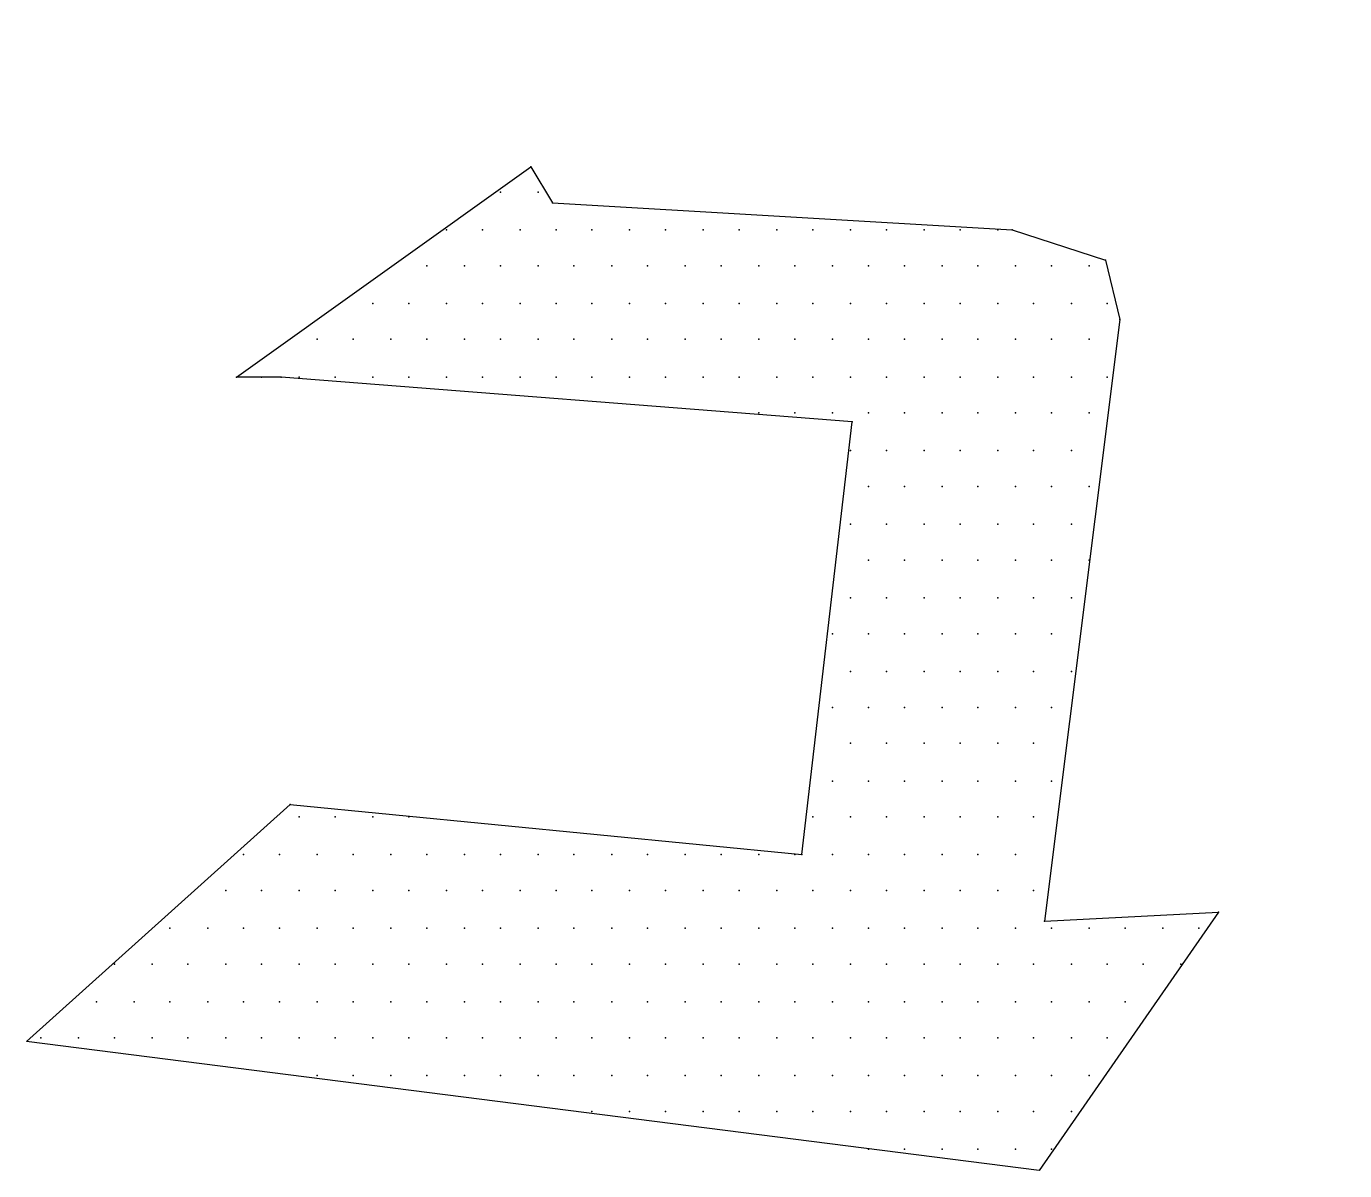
# Model space of a CAD drawing. Extents: x 180421 to 182279, y 668879 to 669787.
# Drawn here: x 180606.743 to 180610.619, y 669627.534 to 669630.898 of the extents above; entities that cross this region are included whole.
import ezdxf

# ---------------------------------------------------------------- set-up
doc = ezdxf.new("R2010")
doc.units = 0
doc.header["$LTSCALE"] = 2.5
doc.header["$MEASUREMENT"] = 0
doc.layers.add('KOTERET', color=1, linetype='CONTINUOUS')

msp = doc.modelspace()

# ---------------------------------------------------------------- linework, layer by layer
at = {"layer": 'KOTERET', "color": 1, "linetype": 'Continuous'}
for points in [[(180622.0816, 669630.2263, 0.06433), (180609.3401, 669633.7416, 0.055067), (180598.0185, 669634.0794, 0.081051), (180584.6436, 669631.3295, 0.05642), (180576.1722, 669626.9486, 0.170965), (180569.6589, 669619.3533, 0.076819), (180568.6666, 669614.8616, 0.118306), (180570.2554, 669608.0158, 0.129737), (180575.3329, 669602.2468, 0.070189), (180585.2717, 669597.0109, 0.047922), (180592.7245, 669595.116, 0.049022), (180603.3916, 669594.3507, 0.072792), (180618.9939, 669597.0531, 0.1248), (180629.2441, 669602.6585, 0.103709), (180634.8759, 669610.6232, 0.036886), (180635.2876, 669612.3703, 0.106536), (180635.0026, 669617.4954, 0.106243), (180629.9355, 669625.2332, 0.106919), (180622.0816, 669630.2263)], [(180592.9145, 669596.2614, 0.049045), (180603.36, 669595.5119, 0.072972), (180618.6666, 669598.1721, 0.125195), (180628.4524, 669603.5083, 0.103069), (180633.7886, 669611.0297, 0.035565), (180634.1422, 669612.5551, 0.105225), (180633.8994, 669617.1365, 0.105504), (180629.1227, 669624.4098, 0.107235), (180621.6594, 669629.1496, 0.064474), (180609.1765, 669632.591, 0.055181), (180598.0871, 669632.9235, 0.081162), (180585.0606, 669630.2474, 0.05669), (180576.7844, 669625.9616, 0.171614), (180570.7409, 669618.9363, 0.076301), (180569.8278, 669614.8194, 0.117637), (180571.2952, 669608.5384, 0.130118), (180575.998, 669603.2022, 0.070334), (180585.6676, 669598.1034, 0.047983), (180592.9145, 669596.2614)]]:
    msp.add_lwpolyline(points, format="xyb", dxfattribs=at)
at = {"layer": 'KOTERET', "color": 2, "linetype": 'Continuous'}
for points in [[(180607.3608, 669629.8674), (180608.2264, 669630.485)], [(180608.2264, 669630.485), (180608.2898, 669630.3794)], [(180608.1367, 669630.4111), (180608.1367, 669630.4111)], [(180608.2476, 669630.4111), (180608.2476, 669630.4111)], [(180608.2898, 669630.3794), (180609.641, 669630.3002)], [(180607.9784, 669630.3002), (180607.9784, 669630.3002)], [(180608.0839, 669630.3002), (180608.0839, 669630.3002)], [(180608.1948, 669630.3002), (180608.1948, 669630.3002)], [(180608.3003, 669630.3002), (180608.3003, 669630.3002)], [(180608.4059, 669630.3002), (180608.4059, 669630.3002)], [(180608.5167, 669630.3002), (180608.5167, 669630.3002)], [(180608.6223, 669630.3002), (180608.6223, 669630.3002)], [(180608.7331, 669630.3002), (180608.7331, 669630.3002)], [(180608.8387, 669630.3002), (180608.8387, 669630.3002)], [(180608.9496, 669630.3002), (180608.9496, 669630.3002)], [(180609.0551, 669630.3002), (180609.0551, 669630.3002)], [(180609.166, 669630.3002), (180609.166, 669630.3002)], [(180609.2715, 669630.3002), (180609.2715, 669630.3002)], [(180609.3824, 669630.3002), (180609.3824, 669630.3002)], [(180609.4879, 669630.3002), (180609.4879, 669630.3002)], [(180609.5988, 669630.3002), (180609.5988, 669630.3002)], [(180609.641, 669630.3002), (180609.9155, 669630.2105)], [(180609.9155, 669630.2105), (180609.9577, 669630.0363)], [(180607.9203, 669630.1947), (180607.9203, 669630.1947)], [(180608.0312, 669630.1947), (180608.0312, 669630.1947)], [(180608.1367, 669630.1947), (180608.1367, 669630.1947)], [(180608.2476, 669630.1947), (180608.2476, 669630.1947)], [(180608.3531, 669630.1947), (180608.3531, 669630.1947)], [(180608.464, 669630.1947), (180608.464, 669630.1947)], [(180608.5695, 669630.1947), (180608.5695, 669630.1947)], [(180608.6804, 669630.1947), (180608.6804, 669630.1947)], [(180608.7859, 669630.1947), (180608.7859, 669630.1947)], [(180608.8968, 669630.1947), (180608.8968, 669630.1947)], [(180609.0023, 669630.1947), (180609.0023, 669630.1947)], [(180609.1132, 669630.1947), (180609.1132, 669630.1947)], [(180609.2187, 669630.1947), (180609.2187, 669630.1947)], [(180609.3243, 669630.1947), (180609.3243, 669630.1947)], [(180609.4351, 669630.1947), (180609.4351, 669630.1947)], [(180609.5407, 669630.1947), (180609.5407, 669630.1947)], [(180609.6515, 669630.1947), (180609.6515, 669630.1947)], [(180609.7571, 669630.1947), (180609.7571, 669630.1947)], [(180609.868, 669630.1947), (180609.868, 669630.1947)], [(180607.762, 669630.0838), (180607.762, 669630.0838)], [(180607.8675, 669630.0838), (180607.8675, 669630.0838)], [(180607.9784, 669630.0838), (180607.9784, 669630.0838)], [(180608.0839, 669630.0838), (180608.0839, 669630.0838)], [(180608.1948, 669630.0838), (180608.1948, 669630.0838)], [(180608.3003, 669630.0838), (180608.3003, 669630.0838)], [(180608.4059, 669630.0838), (180608.4059, 669630.0838)], [(180608.5167, 669630.0838), (180608.5167, 669630.0838)], [(180608.6223, 669630.0838), (180608.6223, 669630.0838)], [(180608.7331, 669630.0838), (180608.7331, 669630.0838)], [(180608.8387, 669630.0838), (180608.8387, 669630.0838)], [(180608.9496, 669630.0838), (180608.9496, 669630.0838)], [(180609.0551, 669630.0838), (180609.0551, 669630.0838)], [(180609.166, 669630.0838), (180609.166, 669630.0838)], [(180609.2715, 669630.0838), (180609.2715, 669630.0838)], [(180609.3824, 669630.0838), (180609.3824, 669630.0838)], [(180609.4879, 669630.0838), (180609.4879, 669630.0838)], [(180609.5988, 669630.0838), (180609.5988, 669630.0838)], [(180609.7043, 669630.0838), (180609.7043, 669630.0838)], [(180609.8152, 669630.0838), (180609.8152, 669630.0838)], [(180609.9207, 669630.0838), (180609.9207, 669630.0838)], [(180609.9577, 669630.0363), (180609.736, 669628.2681)], [(180607.5983, 669629.9783), (180607.5983, 669629.9783)], [(180607.7039, 669629.9783), (180607.7039, 669629.9783)], [(180607.8147, 669629.9783), (180607.8147, 669629.9783)], [(180607.9203, 669629.9783), (180607.9203, 669629.9783)], [(180608.0312, 669629.9783), (180608.0312, 669629.9783)], [(180608.1367, 669629.9783), (180608.1367, 669629.9783)], [(180608.2476, 669629.9783), (180608.2476, 669629.9783)], [(180608.3531, 669629.9783), (180608.3531, 669629.9783)], [(180608.464, 669629.9783), (180608.464, 669629.9783)], [(180608.5695, 669629.9783), (180608.5695, 669629.9783)], [(180608.6804, 669629.9783), (180608.6804, 669629.9783)], [(180608.7859, 669629.9783), (180608.7859, 669629.9783)], [(180608.8968, 669629.9783), (180608.8968, 669629.9783)], [(180609.0023, 669629.9783), (180609.0023, 669629.9783)], [(180609.1132, 669629.9783), (180609.1132, 669629.9783)], [(180609.2187, 669629.9783), (180609.2187, 669629.9783)], [(180609.3243, 669629.9783), (180609.3243, 669629.9783)], [(180609.4351, 669629.9783), (180609.4351, 669629.9783)], [(180609.5407, 669629.9783), (180609.5407, 669629.9783)], [(180609.6515, 669629.9783), (180609.6515, 669629.9783)], [(180609.7571, 669629.9783), (180609.7571, 669629.9783)], [(180609.868, 669629.9783), (180609.868, 669629.9783)], [(180607.4928, 669629.8674), (180607.3608, 669629.8674)], [(180607.4347, 669629.8674), (180607.4347, 669629.8674)], [(180609.1712, 669629.7355), (180607.4928, 669629.8674)], [(180607.5456, 669629.8674), (180607.5456, 669629.8674)], [(180607.6511, 669629.8674), (180607.6511, 669629.8674)], [(180607.762, 669629.8674), (180607.762, 669629.8674)], [(180607.8675, 669629.8674), (180607.8675, 669629.8674)], [(180607.9784, 669629.8674), (180607.9784, 669629.8674)], [(180608.0839, 669629.8674), (180608.0839, 669629.8674)], [(180608.1948, 669629.8674), (180608.1948, 669629.8674)], [(180608.3003, 669629.8674), (180608.3003, 669629.8674)], [(180608.4059, 669629.8674), (180608.4059, 669629.8674)], [(180608.5167, 669629.8674), (180608.5167, 669629.8674)], [(180608.6223, 669629.8674), (180608.6223, 669629.8674)], [(180608.7331, 669629.8674), (180608.7331, 669629.8674)], [(180608.8387, 669629.8674), (180608.8387, 669629.8674)], [(180608.9496, 669629.8674), (180608.9496, 669629.8674)], [(180609.0551, 669629.8674), (180609.0551, 669629.8674)], [(180609.166, 669629.8674), (180609.166, 669629.8674)], [(180609.2715, 669629.8674), (180609.2715, 669629.8674)], [(180609.3824, 669629.8674), (180609.3824, 669629.8674)], [(180609.4879, 669629.8674), (180609.4879, 669629.8674)], [(180609.5988, 669629.8674), (180609.5988, 669629.8674)], [(180609.7043, 669629.8674), (180609.7043, 669629.8674)], [(180609.8152, 669629.8674), (180609.8152, 669629.8674)], [(180609.9207, 669629.8674), (180609.9207, 669629.8674)], [(180608.8968, 669629.7619), (180608.8968, 669629.7619)], [(180609.0023, 669629.7619), (180609.0023, 669629.7619)], [(180609.1132, 669629.7619), (180609.1132, 669629.7619)], [(180609.2187, 669629.7619), (180609.2187, 669629.7619)], [(180609.3243, 669629.7619), (180609.3243, 669629.7619)], [(180609.4351, 669629.7619), (180609.4351, 669629.7619)], [(180609.5407, 669629.7619), (180609.5407, 669629.7619)], [(180609.6515, 669629.7619), (180609.6515, 669629.7619)], [(180609.7571, 669629.7619), (180609.7571, 669629.7619)], [(180609.868, 669629.7619), (180609.868, 669629.7619)], [(180609.0234, 669628.4634), (180609.1712, 669629.7355)], [(180609.166, 669629.651), (180609.166, 669629.651)], [(180609.2715, 669629.651), (180609.2715, 669629.651)], [(180609.3824, 669629.651), (180609.3824, 669629.651)], [(180609.4879, 669629.651), (180609.4879, 669629.651)], [(180609.5988, 669629.651), (180609.5988, 669629.651)], [(180609.7043, 669629.651), (180609.7043, 669629.651)], [(180609.8152, 669629.651), (180609.8152, 669629.651)], [(180609.2187, 669629.5455), (180609.2187, 669629.5455)], [(180609.3243, 669629.5455), (180609.3243, 669629.5455)], [(180609.4351, 669629.5455), (180609.4351, 669629.5455)], [(180609.5407, 669629.5455), (180609.5407, 669629.5455)], [(180609.6515, 669629.5455), (180609.6515, 669629.5455)], [(180609.7571, 669629.5455), (180609.7571, 669629.5455)], [(180609.868, 669629.5455), (180609.868, 669629.5455)], [(180609.166, 669629.4346), (180609.166, 669629.4346)], [(180609.2715, 669629.4346), (180609.2715, 669629.4346)], [(180609.3824, 669629.4346), (180609.3824, 669629.4346)], [(180609.4879, 669629.4346), (180609.4879, 669629.4346)], [(180609.5988, 669629.4346), (180609.5988, 669629.4346)], [(180609.7043, 669629.4346), (180609.7043, 669629.4346)], [(180609.8152, 669629.4346), (180609.8152, 669629.4346)], [(180609.2187, 669629.329), (180609.2187, 669629.329)], [(180609.3243, 669629.329), (180609.3243, 669629.329)], [(180609.4351, 669629.329), (180609.4351, 669629.329)], [(180609.5407, 669629.329), (180609.5407, 669629.329)], [(180609.6515, 669629.329), (180609.6515, 669629.329)], [(180609.7571, 669629.329), (180609.7571, 669629.329)], [(180609.868, 669629.329), (180609.868, 669629.329)], [(180609.166, 669629.2182), (180609.166, 669629.2182)], [(180609.2715, 669629.2182), (180609.2715, 669629.2182)], [(180609.3824, 669629.2182), (180609.3824, 669629.2182)], [(180609.4879, 669629.2182), (180609.4879, 669629.2182)], [(180609.5988, 669629.2182), (180609.5988, 669629.2182)], [(180609.7043, 669629.2182), (180609.7043, 669629.2182)], [(180609.8152, 669629.2182), (180609.8152, 669629.2182)], [(180609.1132, 669629.1126), (180609.1132, 669629.1126)], [(180609.2187, 669629.1126), (180609.2187, 669629.1126)], [(180609.3243, 669629.1126), (180609.3243, 669629.1126)], [(180609.4351, 669629.1126), (180609.4351, 669629.1126)], [(180609.5407, 669629.1126), (180609.5407, 669629.1126)], [(180609.6515, 669629.1126), (180609.6515, 669629.1126)], [(180609.7571, 669629.1126), (180609.7571, 669629.1126)], [(180609.166, 669629.0018), (180609.166, 669629.0018)], [(180609.2715, 669629.0018), (180609.2715, 669629.0018)], [(180609.3824, 669629.0018), (180609.3824, 669629.0018)], [(180609.4879, 669629.0018), (180609.4879, 669629.0018)], [(180609.5988, 669629.0018), (180609.5988, 669629.0018)], [(180609.7043, 669629.0018), (180609.7043, 669629.0018)], [(180609.8152, 669629.0018), (180609.8152, 669629.0018)], [(180609.1132, 669628.8962), (180609.1132, 669628.8962)], [(180609.2187, 669628.8962), (180609.2187, 669628.8962)], [(180609.3243, 669628.8962), (180609.3243, 669628.8962)], [(180609.4351, 669628.8962), (180609.4351, 669628.8962)], [(180609.5407, 669628.8962), (180609.5407, 669628.8962)], [(180609.6515, 669628.8962), (180609.6515, 669628.8962)], [(180609.7571, 669628.8962), (180609.7571, 669628.8962)], [(180609.166, 669628.7907), (180609.166, 669628.7907)], [(180609.2715, 669628.7907), (180609.2715, 669628.7907)], [(180609.3824, 669628.7907), (180609.3824, 669628.7907)], [(180609.4879, 669628.7907), (180609.4879, 669628.7907)], [(180609.5988, 669628.7907), (180609.5988, 669628.7907)], [(180609.7043, 669628.7907), (180609.7043, 669628.7907)], [(180609.1132, 669628.6798), (180609.1132, 669628.6798)], [(180609.2187, 669628.6798), (180609.2187, 669628.6798)], [(180609.3243, 669628.6798), (180609.3243, 669628.6798)], [(180609.4351, 669628.6798), (180609.4351, 669628.6798)], [(180609.5407, 669628.6798), (180609.5407, 669628.6798)], [(180609.6515, 669628.6798), (180609.6515, 669628.6798)], [(180609.7571, 669628.6798), (180609.7571, 669628.6798)], [(180606.7433, 669627.9145), (180607.5192, 669628.6112)], [(180607.5192, 669628.6112), (180609.0234, 669628.4634)], [(180607.5456, 669628.5743), (180607.5456, 669628.5743)], [(180607.6511, 669628.5743), (180607.6511, 669628.5743)], [(180607.762, 669628.5743), (180607.762, 669628.5743)], [(180607.8675, 669628.5743), (180607.8675, 669628.5743)], [(180609.0551, 669628.5743), (180609.0551, 669628.5743)], [(180609.166, 669628.5743), (180609.166, 669628.5743)], [(180609.2715, 669628.5743), (180609.2715, 669628.5743)], [(180609.3824, 669628.5743), (180609.3824, 669628.5743)], [(180609.4879, 669628.5743), (180609.4879, 669628.5743)], [(180609.5988, 669628.5743), (180609.5988, 669628.5743)], [(180609.7043, 669628.5743), (180609.7043, 669628.5743)], [(180607.3819, 669628.4634), (180607.3819, 669628.4634)], [(180607.4875, 669628.4634), (180607.4875, 669628.4634)], [(180607.5983, 669628.4634), (180607.5983, 669628.4634)], [(180607.7039, 669628.4634), (180607.7039, 669628.4634)], [(180607.8147, 669628.4634), (180607.8147, 669628.4634)], [(180607.9203, 669628.4634), (180607.9203, 669628.4634)], [(180608.0312, 669628.4634), (180608.0312, 669628.4634)], [(180608.1367, 669628.4634), (180608.1367, 669628.4634)], [(180608.2476, 669628.4634), (180608.2476, 669628.4634)], [(180608.3531, 669628.4634), (180608.3531, 669628.4634)], [(180608.464, 669628.4634), (180608.464, 669628.4634)], [(180608.5695, 669628.4634), (180608.5695, 669628.4634)], [(180608.6804, 669628.4634), (180608.6804, 669628.4634)], [(180608.7859, 669628.4634), (180608.7859, 669628.4634)], [(180608.8968, 669628.4634), (180608.8968, 669628.4634)], [(180609.0023, 669628.4634), (180609.0023, 669628.4634)], [(180609.1132, 669628.4634), (180609.1132, 669628.4634)], [(180609.2187, 669628.4634), (180609.2187, 669628.4634)], [(180609.3243, 669628.4634), (180609.3243, 669628.4634)], [(180609.4351, 669628.4634), (180609.4351, 669628.4634)], [(180609.5407, 669628.4634), (180609.5407, 669628.4634)], [(180609.6515, 669628.4634), (180609.6515, 669628.4634)], [(180607.3292, 669628.3579), (180607.3292, 669628.3579)], [(180607.4347, 669628.3579), (180607.4347, 669628.3579)], [(180607.5456, 669628.3579), (180607.5456, 669628.3579)], [(180607.6511, 669628.3579), (180607.6511, 669628.3579)], [(180607.762, 669628.3579), (180607.762, 669628.3579)], [(180607.8675, 669628.3579), (180607.8675, 669628.3579)], [(180607.9784, 669628.3579), (180607.9784, 669628.3579)], [(180608.0839, 669628.3579), (180608.0839, 669628.3579)], [(180608.1948, 669628.3579), (180608.1948, 669628.3579)], [(180608.3003, 669628.3579), (180608.3003, 669628.3579)], [(180608.4059, 669628.3579), (180608.4059, 669628.3579)], [(180608.5167, 669628.3579), (180608.5167, 669628.3579)], [(180608.6223, 669628.3579), (180608.6223, 669628.3579)], [(180608.7331, 669628.3579), (180608.7331, 669628.3579)], [(180608.8387, 669628.3579), (180608.8387, 669628.3579)], [(180608.9496, 669628.3579), (180608.9496, 669628.3579)], [(180609.0551, 669628.3579), (180609.0551, 669628.3579)], [(180609.166, 669628.3579), (180609.166, 669628.3579)], [(180609.2715, 669628.3579), (180609.2715, 669628.3579)], [(180609.3824, 669628.3579), (180609.3824, 669628.3579)], [(180609.4879, 669628.3579), (180609.4879, 669628.3579)], [(180609.5988, 669628.3579), (180609.5988, 669628.3579)], [(180609.7043, 669628.3579), (180609.7043, 669628.3579)], [(180610.248, 669628.2945), (180609.7202, 669627.5345)], [(180609.736, 669628.2681), (180610.248, 669628.2945)], [(180607.1655, 669628.247), (180607.1655, 669628.247)], [(180607.2764, 669628.247), (180607.2764, 669628.247)], [(180607.3819, 669628.247), (180607.3819, 669628.247)], [(180607.4875, 669628.247), (180607.4875, 669628.247)], [(180607.5983, 669628.247), (180607.5983, 669628.247)], [(180607.7039, 669628.247), (180607.7039, 669628.247)], [(180607.8147, 669628.247), (180607.8147, 669628.247)], [(180607.9203, 669628.247), (180607.9203, 669628.247)], [(180608.0312, 669628.247), (180608.0312, 669628.247)], [(180608.1367, 669628.247), (180608.1367, 669628.247)], [(180608.2476, 669628.247), (180608.2476, 669628.247)], [(180608.3531, 669628.247), (180608.3531, 669628.247)], [(180608.464, 669628.247), (180608.464, 669628.247)], [(180608.5695, 669628.247), (180608.5695, 669628.247)], [(180608.6804, 669628.247), (180608.6804, 669628.247)], [(180608.7859, 669628.247), (180608.7859, 669628.247)], [(180608.8968, 669628.247), (180608.8968, 669628.247)], [(180609.0023, 669628.247), (180609.0023, 669628.247)], [(180609.1132, 669628.247), (180609.1132, 669628.247)], [(180609.2187, 669628.247), (180609.2187, 669628.247)], [(180609.3243, 669628.247), (180609.3243, 669628.247)], [(180609.4351, 669628.247), (180609.4351, 669628.247)], [(180609.5407, 669628.247), (180609.5407, 669628.247)], [(180609.6515, 669628.247), (180609.6515, 669628.247)], [(180609.7571, 669628.247), (180609.7571, 669628.247)], [(180609.868, 669628.247), (180609.868, 669628.247)], [(180609.9735, 669628.247), (180609.9735, 669628.247)], [(180610.0844, 669628.247), (180610.0844, 669628.247)], [(180610.1899, 669628.247), (180610.1899, 669628.247)], [(180607.0019, 669628.1415), (180607.0019, 669628.1415)], [(180607.1128, 669628.1415), (180607.1128, 669628.1415)], [(180607.2183, 669628.1415), (180607.2183, 669628.1415)], [(180607.3292, 669628.1415), (180607.3292, 669628.1415)], [(180607.4347, 669628.1415), (180607.4347, 669628.1415)], [(180607.5456, 669628.1415), (180607.5456, 669628.1415)], [(180607.6511, 669628.1415), (180607.6511, 669628.1415)], [(180607.762, 669628.1415), (180607.762, 669628.1415)], [(180607.8675, 669628.1415), (180607.8675, 669628.1415)], [(180607.9784, 669628.1415), (180607.9784, 669628.1415)], [(180608.0839, 669628.1415), (180608.0839, 669628.1415)], [(180608.1948, 669628.1415), (180608.1948, 669628.1415)], [(180608.3003, 669628.1415), (180608.3003, 669628.1415)], [(180608.4059, 669628.1415), (180608.4059, 669628.1415)], [(180608.5167, 669628.1415), (180608.5167, 669628.1415)], [(180608.6223, 669628.1415), (180608.6223, 669628.1415)], [(180608.7331, 669628.1415), (180608.7331, 669628.1415)], [(180608.8387, 669628.1415), (180608.8387, 669628.1415)], [(180608.9496, 669628.1415), (180608.9496, 669628.1415)], [(180609.0551, 669628.1415), (180609.0551, 669628.1415)], [(180609.166, 669628.1415), (180609.166, 669628.1415)], [(180609.2715, 669628.1415), (180609.2715, 669628.1415)], [(180609.3824, 669628.1415), (180609.3824, 669628.1415)], [(180609.4879, 669628.1415), (180609.4879, 669628.1415)], [(180609.5988, 669628.1415), (180609.5988, 669628.1415)], [(180609.7043, 669628.1415), (180609.7043, 669628.1415)], [(180609.8152, 669628.1415), (180609.8152, 669628.1415)], [(180609.9207, 669628.1415), (180609.9207, 669628.1415)], [(180610.0263, 669628.1415), (180610.0263, 669628.1415)], [(180610.1371, 669628.1415), (180610.1371, 669628.1415)], [(180606.9491, 669628.0306), (180606.9491, 669628.0306)], [(180607.06, 669628.0306), (180607.06, 669628.0306)], [(180607.1655, 669628.0306), (180607.1655, 669628.0306)], [(180607.2764, 669628.0306), (180607.2764, 669628.0306)], [(180607.3819, 669628.0306), (180607.3819, 669628.0306)], [(180607.4875, 669628.0306), (180607.4875, 669628.0306)], [(180607.5983, 669628.0306), (180607.5983, 669628.0306)], [(180607.7039, 669628.0306), (180607.7039, 669628.0306)], [(180607.8147, 669628.0306), (180607.8147, 669628.0306)], [(180607.9203, 669628.0306), (180607.9203, 669628.0306)], [(180608.0312, 669628.0306), (180608.0312, 669628.0306)], [(180608.1367, 669628.0306), (180608.1367, 669628.0306)], [(180608.2476, 669628.0306), (180608.2476, 669628.0306)], [(180608.3531, 669628.0306), (180608.3531, 669628.0306)], [(180608.464, 669628.0306), (180608.464, 669628.0306)], [(180608.5695, 669628.0306), (180608.5695, 669628.0306)], [(180608.6804, 669628.0306), (180608.6804, 669628.0306)], [(180608.7859, 669628.0306), (180608.7859, 669628.0306)], [(180608.8968, 669628.0306), (180608.8968, 669628.0306)], [(180609.0023, 669628.0306), (180609.0023, 669628.0306)], [(180609.1132, 669628.0306), (180609.1132, 669628.0306)], [(180609.2187, 669628.0306), (180609.2187, 669628.0306)], [(180609.3243, 669628.0306), (180609.3243, 669628.0306)], [(180609.4351, 669628.0306), (180609.4351, 669628.0306)], [(180609.5407, 669628.0306), (180609.5407, 669628.0306)], [(180609.6515, 669628.0306), (180609.6515, 669628.0306)], [(180609.7571, 669628.0306), (180609.7571, 669628.0306)], [(180609.868, 669628.0306), (180609.868, 669628.0306)], [(180609.9735, 669628.0306), (180609.9735, 669628.0306)], [(180606.7855, 669627.9251), (180606.7855, 669627.9251)], [(180606.8963, 669627.9251), (180606.8963, 669627.9251)], [(180607.0019, 669627.9251), (180607.0019, 669627.9251)], [(180607.1128, 669627.9251), (180607.1128, 669627.9251)], [(180607.2183, 669627.9251), (180607.2183, 669627.9251)], [(180607.3292, 669627.9251), (180607.3292, 669627.9251)], [(180607.4347, 669627.9251), (180607.4347, 669627.9251)], [(180607.5456, 669627.9251), (180607.5456, 669627.9251)], [(180607.6511, 669627.9251), (180607.6511, 669627.9251)], [(180607.762, 669627.9251), (180607.762, 669627.9251)], [(180607.8675, 669627.9251), (180607.8675, 669627.9251)], [(180607.9784, 669627.9251), (180607.9784, 669627.9251)], [(180608.0839, 669627.9251), (180608.0839, 669627.9251)], [(180608.1948, 669627.9251), (180608.1948, 669627.9251)], [(180608.3003, 669627.9251), (180608.3003, 669627.9251)], [(180608.4059, 669627.9251), (180608.4059, 669627.9251)], [(180608.5167, 669627.9251), (180608.5167, 669627.9251)], [(180608.6223, 669627.9251), (180608.6223, 669627.9251)], [(180608.7331, 669627.9251), (180608.7331, 669627.9251)], [(180608.8387, 669627.9251), (180608.8387, 669627.9251)], [(180608.9496, 669627.9251), (180608.9496, 669627.9251)], [(180609.0551, 669627.9251), (180609.0551, 669627.9251)], [(180609.166, 669627.9251), (180609.166, 669627.9251)], [(180609.2715, 669627.9251), (180609.2715, 669627.9251)], [(180609.3824, 669627.9251), (180609.3824, 669627.9251)], [(180609.4879, 669627.9251), (180609.4879, 669627.9251)], [(180609.5988, 669627.9251), (180609.5988, 669627.9251)], [(180609.7043, 669627.9251), (180609.7043, 669627.9251)], [(180609.8152, 669627.9251), (180609.8152, 669627.9251)], [(180609.9207, 669627.9251), (180609.9207, 669627.9251)], [(180609.7202, 669627.5345), (180606.7433, 669627.9145)], [(180607.5983, 669627.8142), (180607.5983, 669627.8142)], [(180607.7039, 669627.8142), (180607.7039, 669627.8142)], [(180607.8147, 669627.8142), (180607.8147, 669627.8142)], [(180607.9203, 669627.8142), (180607.9203, 669627.8142)], [(180608.0312, 669627.8142), (180608.0312, 669627.8142)], [(180608.1367, 669627.8142), (180608.1367, 669627.8142)], [(180608.2476, 669627.8142), (180608.2476, 669627.8142)], [(180608.3531, 669627.8142), (180608.3531, 669627.8142)], [(180608.464, 669627.8142), (180608.464, 669627.8142)], [(180608.5695, 669627.8142), (180608.5695, 669627.8142)], [(180608.6804, 669627.8142), (180608.6804, 669627.8142)], [(180608.7859, 669627.8142), (180608.7859, 669627.8142)], [(180608.8968, 669627.8142), (180608.8968, 669627.8142)], [(180609.0023, 669627.8142), (180609.0023, 669627.8142)], [(180609.1132, 669627.8142), (180609.1132, 669627.8142)], [(180609.2187, 669627.8142), (180609.2187, 669627.8142)], [(180609.3243, 669627.8142), (180609.3243, 669627.8142)], [(180609.4351, 669627.8142), (180609.4351, 669627.8142)], [(180609.5407, 669627.8142), (180609.5407, 669627.8142)], [(180609.6515, 669627.8142), (180609.6515, 669627.8142)], [(180609.7571, 669627.8142), (180609.7571, 669627.8142)], [(180609.868, 669627.8142), (180609.868, 669627.8142)], [(180608.4059, 669627.7087), (180608.4059, 669627.7087)], [(180608.5167, 669627.7087), (180608.5167, 669627.7087)], [(180608.6223, 669627.7087), (180608.6223, 669627.7087)], [(180608.7331, 669627.7087), (180608.7331, 669627.7087)], [(180608.8387, 669627.7087), (180608.8387, 669627.7087)], [(180608.9496, 669627.7087), (180608.9496, 669627.7087)], [(180609.0551, 669627.7087), (180609.0551, 669627.7087)], [(180609.166, 669627.7087), (180609.166, 669627.7087)], [(180609.2715, 669627.7087), (180609.2715, 669627.7087)], [(180609.3824, 669627.7087), (180609.3824, 669627.7087)], [(180609.4879, 669627.7087), (180609.4879, 669627.7087)], [(180609.5988, 669627.7087), (180609.5988, 669627.7087)], [(180609.7043, 669627.7087), (180609.7043, 669627.7087)], [(180609.8152, 669627.7087), (180609.8152, 669627.7087)], [(180609.2187, 669627.5978), (180609.2187, 669627.5978)], [(180609.3243, 669627.5978), (180609.3243, 669627.5978)], [(180609.4351, 669627.5978), (180609.4351, 669627.5978)], [(180609.5407, 669627.5978), (180609.5407, 669627.5978)], [(180609.6515, 669627.5978), (180609.6515, 669627.5978)], [(180609.7571, 669627.5978), (180609.7571, 669627.5978)]]:
    msp.add_lwpolyline(points, dxfattribs=at)
at = {"layer": 'KOTERET', "color": 1}
for p in [(180608.2264, 669630.485), (180608.2264, 669630.485), (180608.1367, 669630.4111), (180608.1367, 669630.4111), (180608.2476, 669630.4111), (180608.2476, 669630.4111), (180608.2898, 669630.3794), (180608.2898, 669630.3794), (180607.9784, 669630.3002), (180607.9784, 669630.3002), (180608.0839, 669630.3002), (180608.0839, 669630.3002), (180608.1948, 669630.3002), (180608.1948, 669630.3002), (180608.3003, 669630.3002), (180608.3003, 669630.3002), (180608.4059, 669630.3002), (180608.4059, 669630.3002), (180608.5167, 669630.3002), (180608.5167, 669630.3002), (180608.6223, 669630.3002), (180608.6223, 669630.3002), (180608.7331, 669630.3002), (180608.7331, 669630.3002), (180608.8387, 669630.3002), (180608.8387, 669630.3002), (180608.9496, 669630.3002), (180608.9496, 669630.3002), (180609.0551, 669630.3002), (180609.0551, 669630.3002), (180609.166, 669630.3002), (180609.166, 669630.3002), (180609.2715, 669630.3002), (180609.2715, 669630.3002), (180609.3824, 669630.3002), (180609.3824, 669630.3002), (180609.4879, 669630.3002), (180609.4879, 669630.3002), (180609.5988, 669630.3002), (180609.5988, 669630.3002), (180609.641, 669630.3002), (180609.641, 669630.3002), (180609.9155, 669630.2105), (180609.9155, 669630.2105), (180607.9203, 669630.1947), (180607.9203, 669630.1947), (180608.0312, 669630.1947), (180608.0312, 669630.1947), (180608.1367, 669630.1947), (180608.1367, 669630.1947), (180608.2476, 669630.1947), (180608.2476, 669630.1947), (180608.3531, 669630.1947), (180608.3531, 669630.1947), (180608.464, 669630.1947), (180608.464, 669630.1947), (180608.5695, 669630.1947), (180608.5695, 669630.1947), (180608.6804, 669630.1947), (180608.6804, 669630.1947), (180608.7859, 669630.1947), (180608.7859, 669630.1947), (180608.8968, 669630.1947), (180608.8968, 669630.1947), (180609.0023, 669630.1947), (180609.0023, 669630.1947), (180609.1132, 669630.1947), (180609.1132, 669630.1947), (180609.2187, 669630.1947), (180609.2187, 669630.1947), (180609.3243, 669630.1947), (180609.3243, 669630.1947), (180609.4351, 669630.1947), (180609.4351, 669630.1947), (180609.5407, 669630.1947), (180609.5407, 669630.1947), (180609.6515, 669630.1947), (180609.6515, 669630.1947), (180609.7571, 669630.1947), (180609.7571, 669630.1947), (180609.868, 669630.1947), (180609.868, 669630.1947), (180607.762, 669630.0838), (180607.762, 669630.0838), (180607.8675, 669630.0838), (180607.8675, 669630.0838), (180607.9784, 669630.0838), (180607.9784, 669630.0838), (180608.0839, 669630.0838), (180608.0839, 669630.0838), (180608.1948, 669630.0838), (180608.1948, 669630.0838), (180608.3003, 669630.0838), (180608.3003, 669630.0838), (180608.4059, 669630.0838), (180608.4059, 669630.0838), (180608.5167, 669630.0838), (180608.5167, 669630.0838), (180608.6223, 669630.0838), (180608.6223, 669630.0838), (180608.7331, 669630.0838), (180608.7331, 669630.0838), (180608.8387, 669630.0838), (180608.8387, 669630.0838), (180608.9496, 669630.0838), (180608.9496, 669630.0838), (180609.0551, 669630.0838), (180609.0551, 669630.0838), (180609.166, 669630.0838), (180609.166, 669630.0838), (180609.2715, 669630.0838), (180609.2715, 669630.0838), (180609.3824, 669630.0838), (180609.3824, 669630.0838), (180609.4879, 669630.0838), (180609.4879, 669630.0838), (180609.5988, 669630.0838), (180609.5988, 669630.0838), (180609.7043, 669630.0838), (180609.7043, 669630.0838), (180609.8152, 669630.0838), (180609.8152, 669630.0838), (180609.9207, 669630.0838), (180609.9207, 669630.0838), (180609.9577, 669630.0363), (180609.9577, 669630.0363), (180607.5983, 669629.9783), (180607.5983, 669629.9783), (180607.7039, 669629.9783), (180607.7039, 669629.9783), (180607.8147, 669629.9783), (180607.8147, 669629.9783), (180607.9203, 669629.9783), (180607.9203, 669629.9783), (180608.0312, 669629.9783), (180608.0312, 669629.9783), (180608.1367, 669629.9783), (180608.1367, 669629.9783), (180608.2476, 669629.9783), (180608.2476, 669629.9783), (180608.3531, 669629.9783), (180608.3531, 669629.9783), (180608.464, 669629.9783), (180608.464, 669629.9783), (180608.5695, 669629.9783), (180608.5695, 669629.9783), (180608.6804, 669629.9783), (180608.6804, 669629.9783), (180608.7859, 669629.9783), (180608.7859, 669629.9783), (180608.8968, 669629.9783), (180608.8968, 669629.9783), (180609.0023, 669629.9783), (180609.0023, 669629.9783), (180609.1132, 669629.9783), (180609.1132, 669629.9783), (180609.2187, 669629.9783), (180609.2187, 669629.9783), (180609.3243, 669629.9783), (180609.3243, 669629.9783), (180609.4351, 669629.9783), (180609.4351, 669629.9783), (180609.5407, 669629.9783), (180609.5407, 669629.9783), (180609.6515, 669629.9783), (180609.6515, 669629.9783), (180609.7571, 669629.9783), (180609.7571, 669629.9783), (180609.868, 669629.9783), (180609.868, 669629.9783), (180607.3608, 669629.8674), (180607.3608, 669629.8674), (180607.4347, 669629.8674), (180607.4347, 669629.8674), (180607.4928, 669629.8674), (180607.4928, 669629.8674), (180607.5456, 669629.8674), (180607.5456, 669629.8674), (180607.6511, 669629.8674), (180607.6511, 669629.8674), (180607.762, 669629.8674), (180607.762, 669629.8674), (180607.8675, 669629.8674), (180607.8675, 669629.8674), (180607.9784, 669629.8674), (180607.9784, 669629.8674), (180608.0839, 669629.8674), (180608.0839, 669629.8674), (180608.1948, 669629.8674), (180608.1948, 669629.8674), (180608.3003, 669629.8674), (180608.3003, 669629.8674), (180608.4059, 669629.8674), (180608.4059, 669629.8674), (180608.5167, 669629.8674), (180608.5167, 669629.8674), (180608.6223, 669629.8674), (180608.6223, 669629.8674), (180608.7331, 669629.8674), (180608.7331, 669629.8674), (180608.8387, 669629.8674), (180608.8387, 669629.8674), (180608.9496, 669629.8674), (180608.9496, 669629.8674), (180609.0551, 669629.8674), (180609.0551, 669629.8674), (180609.166, 669629.8674), (180609.166, 669629.8674), (180609.2715, 669629.8674), (180609.2715, 669629.8674), (180609.3824, 669629.8674), (180609.3824, 669629.8674), (180609.4879, 669629.8674), (180609.4879, 669629.8674), (180609.5988, 669629.8674), (180609.5988, 669629.8674), (180609.7043, 669629.8674), (180609.7043, 669629.8674), (180609.8152, 669629.8674), (180609.8152, 669629.8674), (180609.9207, 669629.8674), (180609.9207, 669629.8674), (180608.8968, 669629.7619), (180608.8968, 669629.7619), (180609.0023, 669629.7619), (180609.0023, 669629.7619), (180609.1132, 669629.7619), (180609.1132, 669629.7619), (180609.2187, 669629.7619), (180609.2187, 669629.7619), (180609.3243, 669629.7619), (180609.3243, 669629.7619), (180609.4351, 669629.7619), (180609.4351, 669629.7619), (180609.5407, 669629.7619), (180609.5407, 669629.7619), (180609.6515, 669629.7619), (180609.6515, 669629.7619), (180609.7571, 669629.7619), (180609.7571, 669629.7619), (180609.868, 669629.7619), (180609.868, 669629.7619), (180609.1712, 669629.7355), (180609.1712, 669629.7355), (180609.166, 669629.651), (180609.166, 669629.651), (180609.2715, 669629.651), (180609.2715, 669629.651), (180609.3824, 669629.651), (180609.3824, 669629.651), (180609.4879, 669629.651), (180609.4879, 669629.651), (180609.5988, 669629.651), (180609.5988, 669629.651), (180609.7043, 669629.651), (180609.7043, 669629.651), (180609.8152, 669629.651), (180609.8152, 669629.651), (180609.2187, 669629.5455), (180609.2187, 669629.5455), (180609.3243, 669629.5455), (180609.3243, 669629.5455), (180609.4351, 669629.5455), (180609.4351, 669629.5455), (180609.5407, 669629.5455), (180609.5407, 669629.5455), (180609.6515, 669629.5455), (180609.6515, 669629.5455), (180609.7571, 669629.5455), (180609.7571, 669629.5455), (180609.868, 669629.5455), (180609.868, 669629.5455), (180609.166, 669629.4346), (180609.166, 669629.4346), (180609.2715, 669629.4346), (180609.2715, 669629.4346), (180609.3824, 669629.4346), (180609.3824, 669629.4346), (180609.4879, 669629.4346), (180609.4879, 669629.4346), (180609.5988, 669629.4346), (180609.5988, 669629.4346), (180609.7043, 669629.4346), (180609.7043, 669629.4346), (180609.8152, 669629.4346), (180609.8152, 669629.4346), (180609.2187, 669629.329), (180609.2187, 669629.329), (180609.3243, 669629.329), (180609.3243, 669629.329), (180609.4351, 669629.329), (180609.4351, 669629.329), (180609.5407, 669629.329), (180609.5407, 669629.329), (180609.6515, 669629.329), (180609.6515, 669629.329), (180609.7571, 669629.329), (180609.7571, 669629.329), (180609.868, 669629.329), (180609.868, 669629.329), (180609.166, 669629.2182), (180609.166, 669629.2182), (180609.2715, 669629.2182), (180609.2715, 669629.2182), (180609.3824, 669629.2182), (180609.3824, 669629.2182), (180609.4879, 669629.2182), (180609.4879, 669629.2182), (180609.5988, 669629.2182), (180609.5988, 669629.2182), (180609.7043, 669629.2182), (180609.7043, 669629.2182), (180609.8152, 669629.2182), (180609.8152, 669629.2182), (180609.1132, 669629.1126), (180609.1132, 669629.1126), (180609.2187, 669629.1126), (180609.2187, 669629.1126), (180609.3243, 669629.1126), (180609.3243, 669629.1126), (180609.4351, 669629.1126), (180609.4351, 669629.1126), (180609.5407, 669629.1126), (180609.5407, 669629.1126), (180609.6515, 669629.1126), (180609.6515, 669629.1126), (180609.7571, 669629.1126), (180609.7571, 669629.1126), (180609.166, 669629.0018), (180609.166, 669629.0018), (180609.2715, 669629.0018), (180609.2715, 669629.0018), (180609.3824, 669629.0018), (180609.3824, 669629.0018), (180609.4879, 669629.0018), (180609.4879, 669629.0018), (180609.5988, 669629.0018), (180609.5988, 669629.0018), (180609.7043, 669629.0018), (180609.7043, 669629.0018), (180609.8152, 669629.0018), (180609.8152, 669629.0018), (180609.1132, 669628.8962), (180609.1132, 669628.8962), (180609.2187, 669628.8962), (180609.2187, 669628.8962), (180609.3243, 669628.8962), (180609.3243, 669628.8962), (180609.4351, 669628.8962), (180609.4351, 669628.8962), (180609.5407, 669628.8962), (180609.5407, 669628.8962), (180609.6515, 669628.8962), (180609.6515, 669628.8962), (180609.7571, 669628.8962), (180609.7571, 669628.8962), (180609.166, 669628.7907), (180609.166, 669628.7907), (180609.2715, 669628.7907), (180609.2715, 669628.7907), (180609.3824, 669628.7907), (180609.3824, 669628.7907), (180609.4879, 669628.7907), (180609.4879, 669628.7907), (180609.5988, 669628.7907), (180609.5988, 669628.7907), (180609.7043, 669628.7907), (180609.7043, 669628.7907), (180609.1132, 669628.6798), (180609.1132, 669628.6798), (180609.2187, 669628.6798), (180609.2187, 669628.6798), (180609.3243, 669628.6798), (180609.3243, 669628.6798), (180609.4351, 669628.6798), (180609.4351, 669628.6798), (180609.5407, 669628.6798), (180609.5407, 669628.6798), (180609.6515, 669628.6798), (180609.6515, 669628.6798), (180609.7571, 669628.6798), (180609.7571, 669628.6798), (180607.5192, 669628.6112), (180607.5192, 669628.6112), (180607.5456, 669628.5743), (180607.5456, 669628.5743), (180607.6511, 669628.5743), (180607.6511, 669628.5743), (180607.762, 669628.5743), (180607.762, 669628.5743), (180607.8675, 669628.5743), (180607.8675, 669628.5743), (180609.0551, 669628.5743), (180609.0551, 669628.5743), (180609.166, 669628.5743), (180609.166, 669628.5743), (180609.2715, 669628.5743), (180609.2715, 669628.5743), (180609.3824, 669628.5743), (180609.3824, 669628.5743), (180609.4879, 669628.5743), (180609.4879, 669628.5743), (180609.5988, 669628.5743), (180609.5988, 669628.5743), (180609.7043, 669628.5743), (180609.7043, 669628.5743), (180607.3819, 669628.4634), (180607.3819, 669628.4634), (180607.4875, 669628.4634), (180607.4875, 669628.4634), (180607.5983, 669628.4634), (180607.5983, 669628.4634), (180607.7039, 669628.4634), (180607.7039, 669628.4634), (180607.8147, 669628.4634), (180607.8147, 669628.4634), (180607.9203, 669628.4634), (180607.9203, 669628.4634), (180608.0312, 669628.4634), (180608.0312, 669628.4634), (180608.1367, 669628.4634), (180608.1367, 669628.4634), (180608.2476, 669628.4634), (180608.2476, 669628.4634), (180608.3531, 669628.4634), (180608.3531, 669628.4634), (180608.464, 669628.4634), (180608.464, 669628.4634), (180608.5695, 669628.4634), (180608.5695, 669628.4634), (180608.6804, 669628.4634), (180608.6804, 669628.4634), (180608.7859, 669628.4634), (180608.7859, 669628.4634), (180608.8968, 669628.4634), (180608.8968, 669628.4634), (180609.0023, 669628.4634), (180609.0023, 669628.4634), (180609.0234, 669628.4634), (180609.0234, 669628.4634), (180609.1132, 669628.4634), (180609.1132, 669628.4634), (180609.2187, 669628.4634), (180609.2187, 669628.4634), (180609.3243, 669628.4634), (180609.3243, 669628.4634), (180609.4351, 669628.4634), (180609.4351, 669628.4634), (180609.5407, 669628.4634), (180609.5407, 669628.4634), (180609.6515, 669628.4634), (180609.6515, 669628.4634), (180607.3292, 669628.3579), (180607.3292, 669628.3579), (180607.4347, 669628.3579), (180607.4347, 669628.3579), (180607.5456, 669628.3579), (180607.5456, 669628.3579), (180607.6511, 669628.3579), (180607.6511, 669628.3579), (180607.762, 669628.3579), (180607.762, 669628.3579), (180607.8675, 669628.3579), (180607.8675, 669628.3579), (180607.9784, 669628.3579), (180607.9784, 669628.3579), (180608.0839, 669628.3579), (180608.0839, 669628.3579), (180608.1948, 669628.3579), (180608.1948, 669628.3579), (180608.3003, 669628.3579), (180608.3003, 669628.3579), (180608.4059, 669628.3579), (180608.4059, 669628.3579), (180608.5167, 669628.3579), (180608.5167, 669628.3579), (180608.6223, 669628.3579), (180608.6223, 669628.3579), (180608.7331, 669628.3579), (180608.7331, 669628.3579), (180608.8387, 669628.3579), (180608.8387, 669628.3579), (180608.9496, 669628.3579), (180608.9496, 669628.3579), (180609.0551, 669628.3579), (180609.0551, 669628.3579), (180609.166, 669628.3579), (180609.166, 669628.3579), (180609.2715, 669628.3579), (180609.2715, 669628.3579), (180609.3824, 669628.3579), (180609.3824, 669628.3579), (180609.4879, 669628.3579), (180609.4879, 669628.3579), (180609.5988, 669628.3579), (180609.5988, 669628.3579), (180609.7043, 669628.3579), (180609.7043, 669628.3579), (180610.248, 669628.2945), (180610.248, 669628.2945), (180607.1655, 669628.247), (180607.1655, 669628.247), (180607.2764, 669628.247), (180607.2764, 669628.247), (180607.3819, 669628.247), (180607.3819, 669628.247), (180607.4875, 669628.247), (180607.4875, 669628.247), (180607.5983, 669628.247), (180607.5983, 669628.247), (180607.7039, 669628.247), (180607.7039, 669628.247), (180607.8147, 669628.247), (180607.8147, 669628.247), (180607.9203, 669628.247), (180607.9203, 669628.247), (180608.0312, 669628.247), (180608.0312, 669628.247), (180608.1367, 669628.247), (180608.1367, 669628.247), (180608.2476, 669628.247), (180608.2476, 669628.247), (180608.3531, 669628.247), (180608.3531, 669628.247), (180608.464, 669628.247), (180608.464, 669628.247), (180608.5695, 669628.247), (180608.5695, 669628.247), (180608.6804, 669628.247), (180608.6804, 669628.247), (180608.7859, 669628.247), (180608.7859, 669628.247), (180608.8968, 669628.247), (180608.8968, 669628.247), (180609.0023, 669628.247), (180609.0023, 669628.247), (180609.1132, 669628.247), (180609.1132, 669628.247), (180609.2187, 669628.247), (180609.2187, 669628.247), (180609.3243, 669628.247), (180609.3243, 669628.247), (180609.4351, 669628.247), (180609.4351, 669628.247), (180609.5407, 669628.247), (180609.5407, 669628.247), (180609.6515, 669628.247), (180609.6515, 669628.247), (180609.736, 669628.2681), (180609.736, 669628.2681), (180609.7571, 669628.247), (180609.7571, 669628.247), (180609.868, 669628.247), (180609.868, 669628.247), (180609.9735, 669628.247), (180609.9735, 669628.247), (180610.0844, 669628.247), (180610.0844, 669628.247), (180610.1899, 669628.247), (180610.1899, 669628.247), (180607.0019, 669628.1415), (180607.0019, 669628.1415), (180607.1128, 669628.1415), (180607.1128, 669628.1415), (180607.2183, 669628.1415), (180607.2183, 669628.1415), (180607.3292, 669628.1415), (180607.3292, 669628.1415), (180607.4347, 669628.1415), (180607.4347, 669628.1415), (180607.5456, 669628.1415), (180607.5456, 669628.1415), (180607.6511, 669628.1415), (180607.6511, 669628.1415), (180607.762, 669628.1415), (180607.762, 669628.1415), (180607.8675, 669628.1415), (180607.8675, 669628.1415), (180607.9784, 669628.1415), (180607.9784, 669628.1415), (180608.0839, 669628.1415), (180608.0839, 669628.1415), (180608.1948, 669628.1415), (180608.1948, 669628.1415), (180608.3003, 669628.1415), (180608.3003, 669628.1415), (180608.4059, 669628.1415), (180608.4059, 669628.1415), (180608.5167, 669628.1415), (180608.5167, 669628.1415), (180608.6223, 669628.1415), (180608.6223, 669628.1415), (180608.7331, 669628.1415), (180608.7331, 669628.1415), (180608.8387, 669628.1415), (180608.8387, 669628.1415), (180608.9496, 669628.1415), (180608.9496, 669628.1415), (180609.0551, 669628.1415), (180609.0551, 669628.1415), (180609.166, 669628.1415), (180609.166, 669628.1415), (180609.2715, 669628.1415), (180609.2715, 669628.1415), (180609.3824, 669628.1415), (180609.3824, 669628.1415), (180609.4879, 669628.1415), (180609.4879, 669628.1415), (180609.5988, 669628.1415), (180609.5988, 669628.1415), (180609.7043, 669628.1415), (180609.7043, 669628.1415), (180609.8152, 669628.1415), (180609.8152, 669628.1415), (180609.9207, 669628.1415), (180609.9207, 669628.1415), (180610.0263, 669628.1415), (180610.0263, 669628.1415), (180610.1371, 669628.1415), (180610.1371, 669628.1415), (180606.9491, 669628.0306), (180606.9491, 669628.0306), (180607.06, 669628.0306), (180607.06, 669628.0306), (180607.1655, 669628.0306), (180607.1655, 669628.0306), (180607.2764, 669628.0306), (180607.2764, 669628.0306), (180607.3819, 669628.0306), (180607.3819, 669628.0306), (180607.4875, 669628.0306), (180607.4875, 669628.0306), (180607.5983, 669628.0306), (180607.5983, 669628.0306), (180607.7039, 669628.0306), (180607.7039, 669628.0306), (180607.8147, 669628.0306), (180607.8147, 669628.0306), (180607.9203, 669628.0306), (180607.9203, 669628.0306), (180608.0312, 669628.0306), (180608.0312, 669628.0306), (180608.1367, 669628.0306), (180608.1367, 669628.0306), (180608.2476, 669628.0306), (180608.2476, 669628.0306), (180608.3531, 669628.0306), (180608.3531, 669628.0306), (180608.464, 669628.0306), (180608.464, 669628.0306), (180608.5695, 669628.0306), (180608.5695, 669628.0306), (180608.6804, 669628.0306), (180608.6804, 669628.0306), (180608.7859, 669628.0306), (180608.7859, 669628.0306), (180608.8968, 669628.0306), (180608.8968, 669628.0306), (180609.0023, 669628.0306), (180609.0023, 669628.0306), (180609.1132, 669628.0306), (180609.1132, 669628.0306), (180609.2187, 669628.0306), (180609.2187, 669628.0306), (180609.3243, 669628.0306), (180609.3243, 669628.0306), (180609.4351, 669628.0306), (180609.4351, 669628.0306), (180609.5407, 669628.0306), (180609.5407, 669628.0306), (180609.6515, 669628.0306), (180609.6515, 669628.0306), (180609.7571, 669628.0306), (180609.7571, 669628.0306), (180609.868, 669628.0306), (180609.868, 669628.0306), (180609.9735, 669628.0306), (180609.9735, 669628.0306), (180606.7855, 669627.9251), (180606.7855, 669627.9251), (180606.8963, 669627.9251), (180606.8963, 669627.9251), (180607.0019, 669627.9251), (180607.0019, 669627.9251), (180607.1128, 669627.9251), (180607.1128, 669627.9251), (180607.2183, 669627.9251), (180607.2183, 669627.9251), (180607.3292, 669627.9251), (180607.3292, 669627.9251), (180607.4347, 669627.9251), (180607.4347, 669627.9251), (180607.5456, 669627.9251), (180607.5456, 669627.9251), (180607.6511, 669627.9251), (180607.6511, 669627.9251), (180607.762, 669627.9251), (180607.762, 669627.9251), (180607.8675, 669627.9251), (180607.8675, 669627.9251), (180607.9784, 669627.9251), (180607.9784, 669627.9251), (180608.0839, 669627.9251), (180608.0839, 669627.9251), (180608.1948, 669627.9251), (180608.1948, 669627.9251), (180608.3003, 669627.9251), (180608.3003, 669627.9251), (180608.4059, 669627.9251), (180608.4059, 669627.9251), (180608.5167, 669627.9251), (180608.5167, 669627.9251), (180608.6223, 669627.9251), (180608.6223, 669627.9251), (180608.7331, 669627.9251), (180608.7331, 669627.9251), (180608.8387, 669627.9251), (180608.8387, 669627.9251), (180608.9496, 669627.9251), (180608.9496, 669627.9251), (180609.0551, 669627.9251), (180609.0551, 669627.9251), (180609.166, 669627.9251), (180609.166, 669627.9251), (180609.2715, 669627.9251), (180609.2715, 669627.9251), (180609.3824, 669627.9251), (180609.3824, 669627.9251), (180609.4879, 669627.9251), (180609.4879, 669627.9251), (180609.5988, 669627.9251), (180609.5988, 669627.9251), (180609.7043, 669627.9251), (180609.7043, 669627.9251), (180609.8152, 669627.9251), (180609.8152, 669627.9251), (180609.9207, 669627.9251), (180609.9207, 669627.9251), (180607.5983, 669627.8142), (180607.5983, 669627.8142), (180607.7039, 669627.8142), (180607.7039, 669627.8142), (180607.8147, 669627.8142), (180607.8147, 669627.8142), (180607.9203, 669627.8142), (180607.9203, 669627.8142), (180608.0312, 669627.8142), (180608.0312, 669627.8142), (180608.1367, 669627.8142), (180608.1367, 669627.8142), (180608.2476, 669627.8142), (180608.2476, 669627.8142), (180608.3531, 669627.8142), (180608.3531, 669627.8142), (180608.464, 669627.8142), (180608.464, 669627.8142), (180608.5695, 669627.8142), (180608.5695, 669627.8142), (180608.6804, 669627.8142), (180608.6804, 669627.8142), (180608.7859, 669627.8142), (180608.7859, 669627.8142), (180608.8968, 669627.8142), (180608.8968, 669627.8142), (180609.0023, 669627.8142), (180609.0023, 669627.8142), (180609.1132, 669627.8142), (180609.1132, 669627.8142), (180609.2187, 669627.8142), (180609.2187, 669627.8142), (180609.3243, 669627.8142), (180609.3243, 669627.8142), (180609.4351, 669627.8142), (180609.4351, 669627.8142), (180609.5407, 669627.8142), (180609.5407, 669627.8142), (180609.6515, 669627.8142), (180609.6515, 669627.8142), (180609.7571, 669627.8142), (180609.7571, 669627.8142), (180609.868, 669627.8142), (180609.868, 669627.8142), (180608.4059, 669627.7087), (180608.4059, 669627.7087), (180608.5167, 669627.7087), (180608.5167, 669627.7087), (180608.6223, 669627.7087), (180608.6223, 669627.7087), (180608.7331, 669627.7087), (180608.7331, 669627.7087), (180608.8387, 669627.7087), (180608.8387, 669627.7087), (180608.9496, 669627.7087), (180608.9496, 669627.7087), (180609.0551, 669627.7087), (180609.0551, 669627.7087), (180609.166, 669627.7087), (180609.166, 669627.7087), (180609.2715, 669627.7087), (180609.2715, 669627.7087), (180609.3824, 669627.7087), (180609.3824, 669627.7087), (180609.4879, 669627.7087), (180609.4879, 669627.7087), (180609.5988, 669627.7087), (180609.5988, 669627.7087), (180609.7043, 669627.7087), (180609.7043, 669627.7087), (180609.8152, 669627.7087), (180609.8152, 669627.7087), (180609.2187, 669627.5978), (180609.2187, 669627.5978), (180609.3243, 669627.5978), (180609.3243, 669627.5978), (180609.4351, 669627.5978), (180609.4351, 669627.5978), (180609.5407, 669627.5978), (180609.5407, 669627.5978), (180609.6515, 669627.5978), (180609.6515, 669627.5978), (180609.7571, 669627.5978), (180609.7571, 669627.5978)]:
    msp.add_point(p, dxfattribs=at)

doc.saveas('drawing.dxf')
